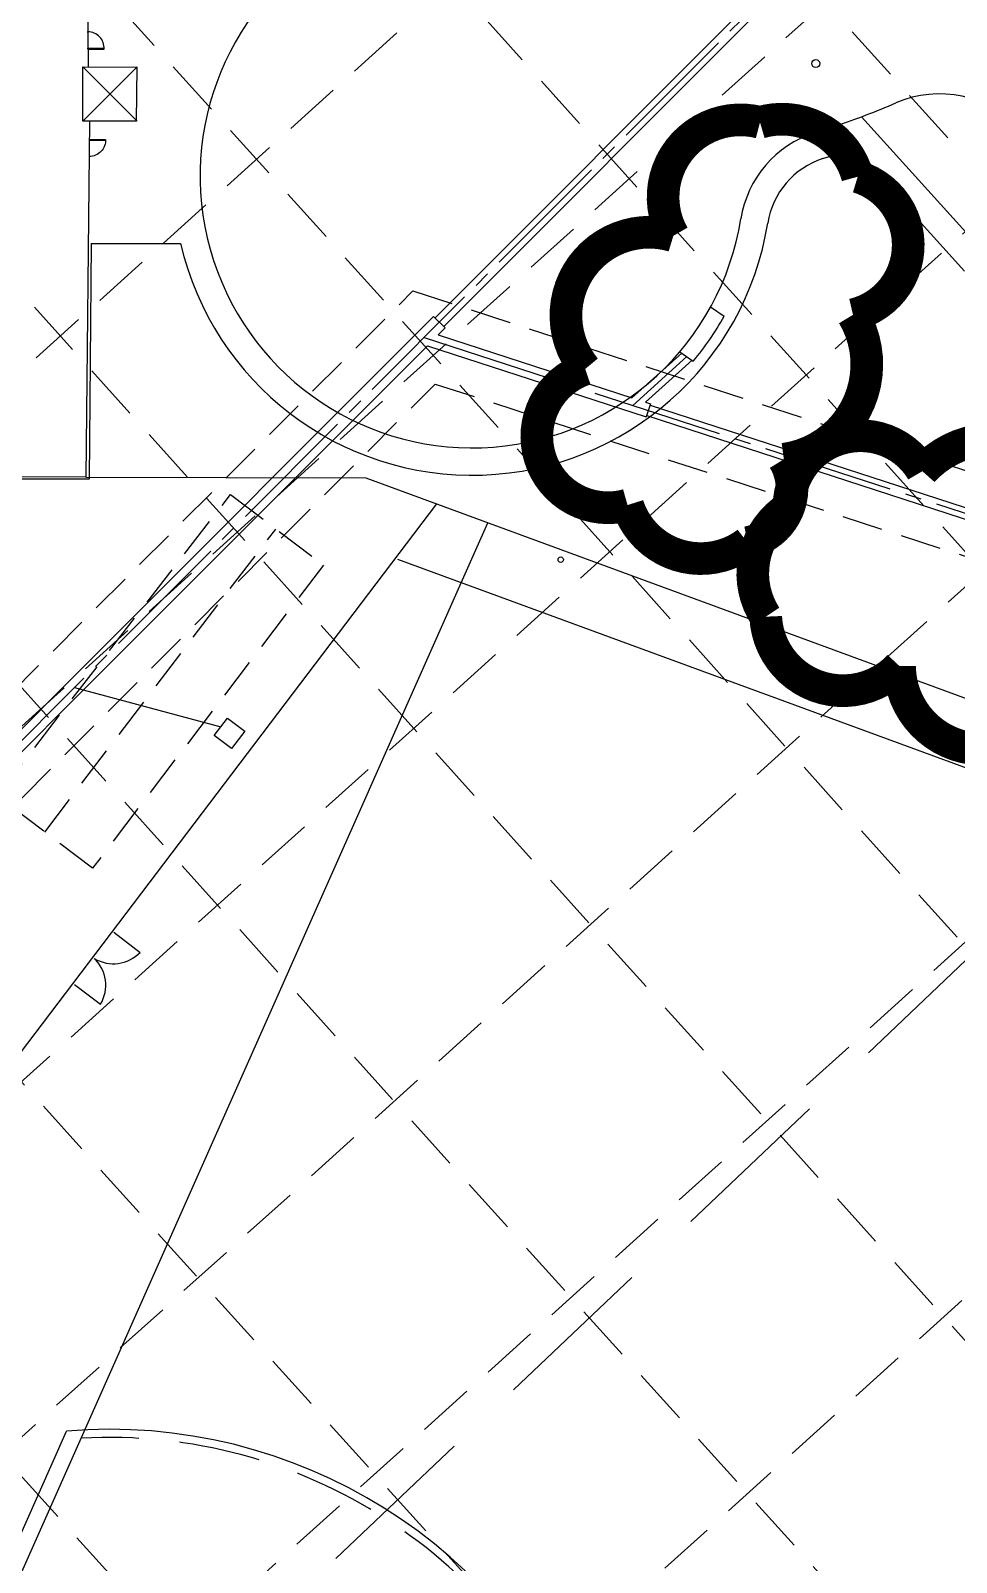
# Model space of a CAD drawing. Header units: inches. Extents: x 5194 to 8721, y 2249 to 5862.
# Drawn here: x 7449.5 to 7619.7, y 3494.7 to 3776.1 of the extents above; entities that cross this region are included whole.
import ezdxf

# ---------------------------------------------------------------- set-up
doc = ezdxf.new("R2010")
doc.units = ezdxf.units.IN
doc.header["$LTSCALE"] = 60
doc.header["$MEASUREMENT"] = 0
for name, pattern in [('03139 BASE$0$Dashed', [0.75, 0.5, -0.25]), ('03139 BASE$0$HIDDEN2', [0.1875, 0.125, -0.0625]), ('DASHED2', [0.375, 0.25, -0.125]), ('HIDDEN', [0.375, 0.25, -0.125]), ('HIDDEN2', [0.1875, 0.125, -0.0625]), ('SCENT', [0.55, 0.4, -0.05, 0.05, -0.05])]:
    doc.linetypes.add(name, pattern=pattern)
for name, color, linetype in [('03139 BASE$0$A-CURB', 7, 'Continuous'), ('03139 BASE$0$AS-FENCE', 7, 'FENCELINE1'), ('03139 BASE$0$AS-FIELD-LINE-BB', 253, '03139 BASE$0$Dashed'), ('03139 BASE$0$AS-INFIELD', 8, 'Continuous'), ('03139 BASE$0$bLDG oUTLINE', 7, 'Continuous'), ('03139 BASE$0$CCURB', 7, 'Continuous'), ('03139 BASE$0$CWALK', 7, 'Continuous'), ('03139 BASE$0$pinlet', 7, 'Continuous'), ('BASE', 7, 'Continuous'), ('COORD-CL', 7, 'Continuous'), ('grid', 254, 'HIDDEN'), ('Pstm', 7, 'Continuous'), ('pstmcl', 8, 'SCENT'), ('stm-easement', 7, 'HIDDEN2')]:
    doc.layers.add(name, color=color, linetype=linetype)
doc.linetypes.add('FENCELINE1', pattern='A,0.25,-0.1,[133,ltypeshp.shx,S=0.1,R=0,X=-0.1,Y=0],-0.1,1', length=1.45)

# ---------------------------------------------------------------- blocks, each defined once
blk = doc.blocks.new('03139 BASE$0$gate')
at = {"layer": '03139 BASE$0$A-CURB', "ltscale": 100}
for p, q in [((34985.2, 631.1), (34985.2, 633.1)), ((34985.2, 594.2), (34985.2, 596.2)), ((34985.2, 596.2), (35021.2, 596.2)), ((34985.2, 596.2), (34985.2, 596.2)), ((34985.2, 594.2), (35021.2, 594.2))]:
    blk.add_line(p, q, dxfattribs=at)
blk.add_arc((34985.2, 596.2), 36, 356.8153, 90, dxfattribs=at)

msp = doc.modelspace()

# ---------------------------------------------------------------- linework, layer by layer
at = {"layer": '03139 BASE$0$A-CURB', "ltscale": 100}
for p, q in [((7459.13, 3769.47), (7469.13, 3759.47)), ((7459.13, 3759.47), (7469.13, 3769.47))]:
    msp.add_line(p, q, dxfattribs=at)
at = {"layer": '03139 BASE$0$AS-FENCE', "ltscale": 0.25}
for p, q in [((7459.46, 3849.37), (7460.11, 3769.45)), ((7460.35, 3759.47), (7459.72, 3694.08)), ((7511.17, 3693.93), (7657.78, 3640.08)), ((7394.74, 3518.6), (7524.2, 3689.15)), ((7464.84, 3610.43), (7469.66, 3606.75)), ((7457.59, 3600.87), (7457.59, 3600.87)), ((7457.59, 3600.87), (7462.38, 3597.21))]:
    msp.add_line(p, q, dxfattribs=at)
at = {"layer": '03139 BASE$0$AS-FENCE', "linetype": '03139 BASE$0$HIDDEN2'}
msp.add_line((7452.15, 3628.86), (7494.58, 3684.54), dxfattribs=at)
at = {"layer": '03139 BASE$0$AS-FENCE', "ltscale": 0.25}
msp.add_lwpolyline([(7459.72, 3694.08), (7357.41, 3694.36)], dxfattribs=at)
at = {"layer": '03139 BASE$0$AS-FENCE', "ltscale": 0.25, "elevation": -0.11}
msp.add_lwpolyline([(7459.72, 3694.08), (7511.17, 3693.93)], dxfattribs=at)
at = {"layer": '03139 BASE$0$AS-FENCE', "linetype": '03139 BASE$0$HIDDEN2'}
msp.add_lwpolyline([(7443.4, 3635.52), (7486.29, 3690.89), (7503.35, 3677.89), (7460.91, 3622.21)], close=True, dxfattribs=at)
at = {"layer": '03139 BASE$0$AS-FENCE', "ltscale": 0.25}
for centre, start, end in [((7464.75, 3611.45), 239.0428, 316.2435), ((7456.55, 3600.71), 329.0428, 46.2435)]:
    msp.add_arc(centre, 6.8, start, end, dxfattribs=at)
at = {"layer": '03139 BASE$0$AS-FIELD-LINE-BB'}
msp.add_line((7407.73, 3402.4), (7657.93, 3639.95), dxfattribs=at)
at = {"layer": '03139 BASE$0$AS-INFIELD'}
for p, q in [((7407.73, 3402.4), (7533.58, 3685.7)), ((7516.98, 3679.02), (7651.81, 3629.49)), ((7410.12, 3415.18), (7456.12, 3518.76))]:
    msp.add_line(p, q, dxfattribs=at)
msp.add_circle((7546.96, 3678.91), 0.5, dxfattribs=at)
msp.add_arc((7464.11, 3424.1), 95, 307.2701, 94.8225, dxfattribs=at)
at = {"layer": '03139 BASE$0$bLDG oUTLINE', "ltscale": 100}
msp.add_lwpolyline([(7459.13, 3769.47), (7469.04, 3769.39), (7468.96, 3759.47), (7459.13, 3759.47)], close=True, dxfattribs=at)
at = {"layer": '03139 BASE$0$CCURB'}
msp.add_line((7593.6, 3757.37), (7597.56, 3758.67), dxfattribs=at)
for centre, radius, start, end in [((7530.69, 3749.43), 50, 45.3021, 350.8963), ((7616.52, 3744.5), 20, 42.0636, 113.5275), ((7559.04, 3876.53), 124, 288.0992, 293.5275), ((7599.81, 3738.36), 20, 108.0992, 170.8963)]:
    msp.add_arc(centre, radius, start, end, dxfattribs=at)
at = {"layer": '03139 BASE$0$CWALK'}
for p, q in [((7602.26, 3760.31), (7624.88, 3735.24)), ((7595.15, 3752.62), (7597.71, 3753.45)), ((7602.98, 3752.05), (7621.17, 3731.89))]:
    msp.add_line(p, q, dxfattribs=at)
at = {"layer": '03139 BASE$0$CWALK', "ltscale": 100}
for p, q in [((7460.67, 3737), (7460.33, 3693.69)), ((7460.67, 3737), (7477.11, 3737.01)), ((7460.33, 3693.69), (7438.14, 3693.69))]:
    msp.add_line(p, q, dxfattribs=at)
at = {"layer": '03139 BASE$0$CWALK'}
for centre, radius, start, end in [((7599.81, 3738.36), 15, 108.0992, 170.8963), ((7599.26, 3748.7), 5, 42.0636, 108.0992), ((7530.69, 3749.43), 55, 193.0576, 350.8963)]:
    msp.add_arc(centre, radius, start, end, dxfattribs=at)
at = {"layer": '03139 BASE$0$pinlet', "color": 5}
for p, q in [((7574.51, 3725.35), (7576.99, 3723.64)), ((7568.84, 3717.11), (7571.32, 3715.4))]:
    msp.add_line(p, q, dxfattribs=at)
msp.add_lwpolyline([(7485.71, 3649.79), (7488.89, 3647.37), (7486.47, 3644.19), (7483.28, 3646.61)], close=True, dxfattribs=at)
msp.add_arc((7530.69, 3749.43), 53, 320.0478, 330.8744, dxfattribs=at)
at = {"layer": 'BASE', "color": 170, "const_width": 6}
for points in [[(7600.67, 3723.9, 0.520567), (7600.67, 3723.9, 0.765195), (7601.54, 3749.28, 0.417879), (7583.58, 3759.27, 0.6649), (7567.66, 3738.42, 0.744833), (7551.47, 3713.95, 0.975642), (7559.24, 3688.94, 0.520567), (7581.3, 3682.03, 0.520567), (7587.96, 3697.35, 0.540264), (7600.67, 3723.9)], [(7613.42, 3695.16, 0.520567), (7613.42, 3695.16, 0.765195), (7588.9, 3688.53, 0.417879), (7584.63, 3668.43, 0.6649), (7609.23, 3659.34, 0.744833), (7637.38, 3651.05, 0.975642), (7659.01, 3665.82, 0.520567), (7659.13, 3688.94, 0.520567), (7642.53, 3690.8, 0.540264), (7613.42, 3695.16)]]:
    msp.add_lwpolyline(points, format="xyb", close=True, dxfattribs=at)
at = {"layer": 'COORD-CL'}
msp.add_circle((7593.83, 3770.07), 0.75, dxfattribs=at)
at = {"layer": 'grid', "color": 252, "linetype": 'HIDDEN', "lineweight": 0, "ltscale": 0.7}
for p, q in [((6167.05, 5367.53), (8180.04, 3132.47)), ((6131, 5335.07), (8143.99, 3100)), ((6094.95, 5302.6), (8107.94, 3067.54)), ((6058.91, 5270.13), (8071.89, 3035.07)), ((6022.86, 5237.66), (8035.84, 3002.6)), ((5986.81, 5205.2), (7999.79, 2970.13)), ((5950.76, 5172.73), (7963.75, 2937.67)), ((8031.8, 4239.49), (6769.91, 3102.98)), ((8064.27, 4203.44), (6802.38, 3066.93)), ((8096.74, 4167.39), (6834.85, 3030.88)), ((8129.2, 4131.34), (6867.32, 2994.83)), ((8161.67, 4095.29), (6899.78, 2958.78)), ((8194.14, 4059.24), (6932.25, 2922.73))]:
    msp.add_line(p, q, dxfattribs=at)
at = {"layer": 'Pstm', "color": 5}
for p, q in [((7523.87, 3723.35), (7616.57, 3816.16)), ((7525.47, 3721.76), (7618.17, 3814.57)), ((7459.17, 3659.11), (7523.61, 3723.62)), ((7523.61, 3723.62), (7525.73, 3721.5)), ((7524.44, 3720.2), (7525.73, 3721.5)), ((7461.29, 3656.99), (7522.45, 3718.22)), ((7522.45, 3718.22), (7562.68, 3705.15)), ((7524.44, 3720.2), (7560.05, 3708.63)), ((7560.05, 3708.63), (7569.19, 3716.86)), ((7562.52, 3707.83), (7571.1, 3715.55)), ((7562.52, 3707.83), (7563.45, 3707.52)), ((7563.45, 3707.52), (7562.68, 3705.15)), ((7563.37, 3707.29), (7678.75, 3669.8)), ((7562.76, 3705.39), (7633.92, 3682.26)), ((7340.83, 3540.65), (7459.17, 3659.11)), ((7342.95, 3538.52), (7461.29, 3656.99)), ((7457.58, 3655.4), (7484.5, 3648.2))]:
    msp.add_line(p, q, dxfattribs=at)
at = {"layer": 'Pstm', "color": 5, "linetype": 'DASHED2'}
msp.add_arc((7464.11, 3424.1), 93.5, 308.8585, 93.2342, dxfattribs=at)
at = {"layer": 'Pstm', "color": 5}
msp.add_point((7521.84, 3719.73), dxfattribs=at)
at = {"layer": 'pstmcl', "color": 5}
for p, q in [((7325.75, 3523.42), (7617.37, 3815.36)), ((7521.84, 3719.73), (7684.83, 3666.77)), ((7560.21, 3707.26), (7570.15, 3716.21))]:
    msp.add_line(p, q, dxfattribs=at)
at = {"layer": 'stm-easement'}
for p, q in [((7342.35, 3550.66), (7519.79, 3728.28)), ((7519.79, 3728.28), (7676.97, 3677.21)), ((7352.5, 3539.59), (7523.9, 3711.18)), ((7523.9, 3711.18), (7680.57, 3660.27))]:
    msp.add_line(p, q, dxfattribs=at)

# ---------------------------------------------------------------- block references
at = {"layer": '03139 BASE$0$A-CURB', "yscale": 0.08333333333303017, "zscale": 0.0833333333336975}
for p, xscale, rotation in [((4544.63, 3722.4), 0.08333333333336648, 0.01590066673577961), ((4545.5, 3833.83), -0.08333333333336648, 179.4468232539935)]:
    msp.add_blockref('03139 BASE$0$gate', p, dxfattribs=dict(at, xscale=xscale, rotation=rotation))

doc.saveas('drawing.dxf')
